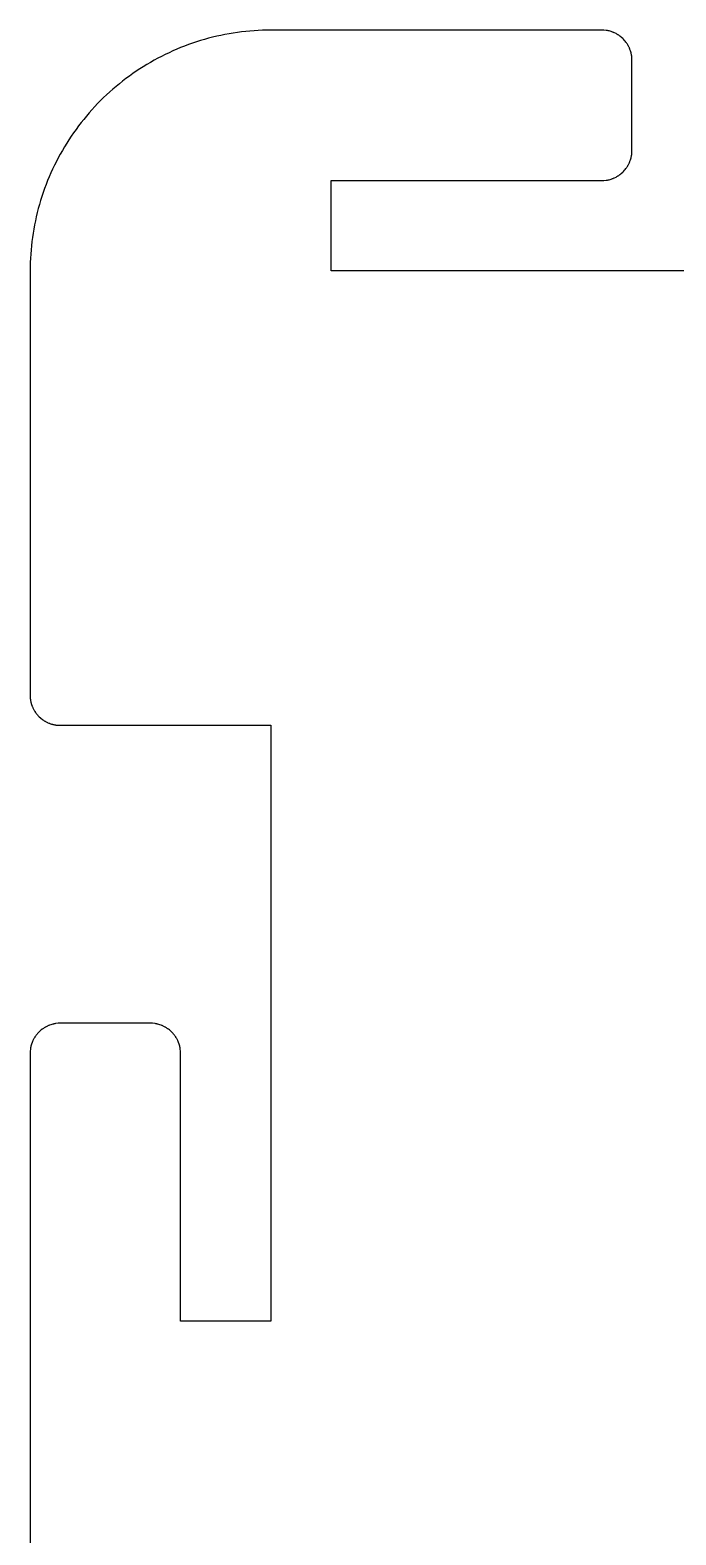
# Model space of a CAD drawing. Header units: metres. Extents: x 0 to 195, y 0 to 100.
# Drawn here: x 0 to 21.5, y 50 to 100 of the extents above; entities that cross this region are included whole.
import ezdxf

# ---------------------------------------------------------------- set-up
doc = ezdxf.new("R2010")
doc.units = ezdxf.units.M

msp = doc.modelspace()

# ---------------------------------------------------------------- linework, layer by layer
for p, q in [((8, 100), (7.86035, 99.999)), ((19.0176, 100), (8, 100)), ((19.0352, 99.999), (19.0176, 100)), ((5.26367, 99.5176), (5.13281, 99.4688)), ((5.39551, 99.5645), (5.26367, 99.5176)), ((5.52832, 99.6084), (5.39551, 99.5645)), ((5.66113, 99.6504), (5.52832, 99.6084)), ((5.79492, 99.6904), (5.66113, 99.6504)), ((5.92969, 99.7275), (5.79492, 99.6904)), ((6.06445, 99.7627), (5.92969, 99.7275)), ((6.2002, 99.7949), (6.06445, 99.7627)), ((6.33691, 99.8252), (6.2002, 99.7949)), ((6.47363, 99.8525), (6.33691, 99.8252)), ((6.61035, 99.8789), (6.47363, 99.8525)), ((6.74805, 99.9014), (6.61035, 99.8789)), ((6.88672, 99.9219), (6.74805, 99.9014)), ((7.02539, 99.9404), (6.88672, 99.9219)), ((7.16406, 99.9561), (7.02539, 99.9404)), ((7.30273, 99.9697), (7.16406, 99.9561)), ((7.44238, 99.9805), (7.30273, 99.9697)), ((7.58105, 99.9893), (7.44238, 99.9805)), ((7.7207, 99.9951), (7.58105, 99.9893)), ((7.86035, 99.999), (7.7207, 99.9951)), ((19.0527, 99.999), (19.0352, 99.999)), ((19.0693, 99.998), (19.0527, 99.999)), ((19.1396, 99.9902), (19.0693, 99.998)), ((19.1562, 99.9873), (19.1396, 99.9902)), ((19.1738, 99.9844), (19.1562, 99.9873)), ((19.1904, 99.9814), (19.1738, 99.9844)), ((19.208, 99.9785), (19.1904, 99.9814)), ((19.2246, 99.9746), (19.208, 99.9785)), ((19.2422, 99.9707), (19.2246, 99.9746)), ((19.3086, 99.9512), (19.2422, 99.9707)), ((19.3584, 99.9336), (19.3086, 99.9512)), ((19.375, 99.9268), (19.3584, 99.9336)), ((19.3906, 99.9209), (19.375, 99.9268)), ((19.4062, 99.9131), (19.3906, 99.9209)), ((19.4229, 99.9062), (19.4062, 99.9131)), ((19.4697, 99.8828), (19.4229, 99.9062)), ((19.4844, 99.875), (19.4697, 99.8828)), ((19.5, 99.8662), (19.4844, 99.875)), ((19.5146, 99.8574), (19.5, 99.8662)), ((19.5303, 99.8477), (19.5146, 99.8574)), ((19.5449, 99.8389), (19.5303, 99.8477)), ((19.5596, 99.8291), (19.5449, 99.8389)), ((19.5732, 99.8193), (19.5596, 99.8291)), ((19.5879, 99.8086), (19.5732, 99.8193)), ((19.6016, 99.7988), (19.5879, 99.8086)), ((19.6289, 99.7773), (19.6016, 99.7988)), ((19.6426, 99.7656), (19.6289, 99.7773)), ((19.6562, 99.7549), (19.6426, 99.7656)), ((19.6943, 99.7197), (19.6562, 99.7549)), ((19.7197, 99.6943), (19.6943, 99.7197)), ((19.7549, 99.6562), (19.7197, 99.6943)), ((19.7656, 99.6426), (19.7549, 99.6562)), ((19.7773, 99.6289), (19.7656, 99.6426)), ((19.7988, 99.6016), (19.7773, 99.6289)), ((19.8086, 99.5879), (19.7988, 99.6016)), ((19.8193, 99.5732), (19.8086, 99.5879)), ((19.8291, 99.5596), (19.8193, 99.5732)), ((19.8389, 99.5449), (19.8291, 99.5596)), ((19.8477, 99.5303), (19.8389, 99.5449)), ((19.8574, 99.5146), (19.8477, 99.5303)), ((19.8662, 99.5), (19.8574, 99.5146)), ((19.875, 99.4844), (19.8662, 99.5)), ((4.24414, 99.0635), (4.12109, 98.9971)), ((4.36816, 99.1279), (4.24414, 99.0635)), ((4.49316, 99.1904), (4.36816, 99.1279)), ((4.61914, 99.25), (4.49316, 99.1904)), ((4.74609, 99.3086), (4.61914, 99.25)), ((4.87402, 99.3643), (4.74609, 99.3086)), ((5.00293, 99.417), (4.87402, 99.3643)), ((5.13281, 99.4688), (5.00293, 99.417)), ((19.8828, 99.4697), (19.875, 99.4844)), ((19.9062, 99.4229), (19.8828, 99.4697)), ((19.9131, 99.4062), (19.9062, 99.4229)), ((19.9209, 99.3906), (19.9131, 99.4062)), ((19.9268, 99.375), (19.9209, 99.3906)), ((19.9336, 99.3584), (19.9268, 99.375)), ((19.9512, 99.3086), (19.9336, 99.3584)), ((19.9707, 99.2422), (19.9512, 99.3086)), ((19.9746, 99.2246), (19.9707, 99.2422)), ((19.9785, 99.208), (19.9746, 99.2246)), ((19.9814, 99.1904), (19.9785, 99.208)), ((19.9844, 99.1738), (19.9814, 99.1904)), ((19.9873, 99.1562), (19.9844, 99.1738)), ((19.9902, 99.1396), (19.9873, 99.1562)), ((19.998, 99.0693), (19.9902, 99.1396)), ((19.999, 99.0527), (19.998, 99.0693)), ((19.999, 99.0352), (19.999, 99.0527)), ((20, 99.0176), (19.999, 99.0352)), ((20, 95.9824), (20, 99.0176)), ((3.41113, 98.5527), (3.29785, 98.4717)), ((3.52637, 98.6318), (3.41113, 98.5527)), ((3.64258, 98.709), (3.52637, 98.6318)), ((3.76074, 98.7842), (3.64258, 98.709)), ((3.87988, 98.8574), (3.76074, 98.7842)), ((4, 98.9277), (3.87988, 98.8574)), ((4.12109, 98.9971), (4, 98.9277)), ((2.75195, 98.0381), (2.64648, 97.9453)), ((2.85742, 98.1279), (2.75195, 98.0381)), ((2.96582, 98.2168), (2.85742, 98.1279)), ((3.0752, 98.3037), (2.96582, 98.2168)), ((3.18555, 98.3887), (3.0752, 98.3037)), ((3.29785, 98.4717), (3.18555, 98.3887)), ((2.24512, 97.5576), (2.14941, 97.4561)), ((2.34277, 97.6572), (2.24512, 97.5576)), ((2.44238, 97.7549), (2.34277, 97.6572)), ((2.54395, 97.8506), (2.44238, 97.7549)), ((2.64648, 97.9453), (2.54395, 97.8506)), ((1.7832, 97.0342), (1.69629, 96.9248)), ((1.87207, 97.1426), (1.7832, 97.0342)), ((1.96191, 97.248), (1.87207, 97.1426)), ((2.05469, 97.3535), (1.96191, 97.248)), ((2.14941, 97.4561), (2.05469, 97.3535)), ((1.44727, 96.5889), (1.36816, 96.4736)), ((1.52832, 96.7021), (1.44727, 96.5889)), ((1.61133, 96.8145), (1.52832, 96.7021)), ((1.69629, 96.9248), (1.61133, 96.8145)), ((1.07227, 96), (1.00293, 95.8789)), ((1.14258, 96.1201), (1.07227, 96)), ((1.21582, 96.2393), (1.14258, 96.1201)), ((1.29102, 96.3574), (1.21582, 96.2393)), ((1.36816, 96.4736), (1.29102, 96.3574)), ((0.80957, 95.5068), (0.75, 95.3809)), ((0.87207, 95.6318), (0.80957, 95.5068)), ((0.936523, 95.7559), (0.87207, 95.6318)), ((1.00293, 95.8789), (0.936523, 95.7559)), ((19.8574, 95.4854), (19.8662, 95.5)), ((19.8662, 95.5), (19.875, 95.5156)), ((19.875, 95.5156), (19.8828, 95.5303)), ((19.8828, 95.5303), (19.9062, 95.5771)), ((19.9062, 95.5771), (19.9131, 95.5938)), ((19.9131, 95.5938), (19.9209, 95.6094)), ((19.9209, 95.6094), (19.9268, 95.625)), ((19.9268, 95.625), (19.9336, 95.6416)), ((19.9336, 95.6416), (19.9512, 95.6914)), ((19.9512, 95.6914), (19.9707, 95.7578)), ((19.9707, 95.7578), (19.9746, 95.7754)), ((19.9746, 95.7754), (19.9785, 95.792)), ((19.9785, 95.792), (19.9814, 95.8096)), ((19.9814, 95.8096), (19.9844, 95.8262)), ((19.9844, 95.8262), (19.9873, 95.8438)), ((19.9873, 95.8438), (19.9902, 95.8604)), ((19.9902, 95.8604), (19.998, 95.9307)), ((19.998, 95.9307), (19.999, 95.9473)), ((19.999, 95.9648), (20, 95.9824)), ((19.999, 95.9473), (19.999, 95.9648)), ((0.635742, 95.126), (0.583008, 94.9971)), ((0.691406, 95.2539), (0.635742, 95.126)), ((0.75, 95.3809), (0.691406, 95.2539)), ((10, 92), (10, 95)), ((10, 95), (19.0176, 95)), ((19.0176, 95), (19.0352, 95.001)), ((19.0352, 95.001), (19.0527, 95.001)), ((19.0527, 95.001), (19.0693, 95.002)), ((19.0693, 95.002), (19.1396, 95.0098)), ((19.1396, 95.0098), (19.1562, 95.0127)), ((19.1562, 95.0127), (19.1738, 95.0156)), ((19.1738, 95.0156), (19.1904, 95.0186)), ((19.1904, 95.0186), (19.208, 95.0215)), ((19.208, 95.0215), (19.2246, 95.0254)), ((19.2246, 95.0254), (19.2422, 95.0293)), ((19.2422, 95.0293), (19.3086, 95.0488)), ((19.3086, 95.0488), (19.3584, 95.0664)), ((19.3584, 95.0664), (19.375, 95.0732)), ((19.375, 95.0732), (19.3906, 95.0791)), ((19.3906, 95.0791), (19.4062, 95.0869)), ((19.4062, 95.0869), (19.4229, 95.0938)), ((19.4229, 95.0938), (19.4697, 95.1172)), ((19.4697, 95.1172), (19.4844, 95.125)), ((19.4844, 95.125), (19.5, 95.1338)), ((19.5, 95.1338), (19.5146, 95.1426)), ((19.5146, 95.1426), (19.5303, 95.1523)), ((19.5303, 95.1523), (19.5449, 95.1611)), ((19.5449, 95.1611), (19.5596, 95.1709)), ((19.5596, 95.1709), (19.5732, 95.1807)), ((19.5732, 95.1807), (19.5879, 95.1914)), ((19.5879, 95.1914), (19.6016, 95.2012)), ((19.6016, 95.2012), (19.6289, 95.2227)), ((19.6289, 95.2227), (19.6426, 95.2344)), ((19.6426, 95.2344), (19.6562, 95.2451)), ((19.6562, 95.2451), (19.6943, 95.2803)), ((19.6943, 95.2803), (19.7197, 95.3057)), ((19.7197, 95.3057), (19.7549, 95.3438)), ((19.7549, 95.3438), (19.7656, 95.3574)), ((19.7656, 95.3574), (19.7773, 95.3711)), ((19.7773, 95.3711), (19.7988, 95.3984)), ((19.7988, 95.3984), (19.8086, 95.4121)), ((19.8086, 95.4121), (19.8193, 95.4268)), ((19.8193, 95.4268), (19.8291, 95.4404)), ((19.8291, 95.4404), (19.8389, 95.4551)), ((19.8389, 95.4551), (19.8477, 95.4697)), ((19.8477, 95.4697), (19.8574, 95.4854)), ((0.435547, 94.6045), (0.391602, 94.4717)), ((0.482422, 94.7363), (0.435547, 94.6045)), ((0.53125, 94.8672), (0.482422, 94.7363)), ((0.583008, 94.9971), (0.53125, 94.8672)), ((0.272461, 94.0703), (0.237305, 93.9355)), ((0.30957, 94.2051), (0.272461, 94.0703)), ((0.349609, 94.3389), (0.30957, 94.2051)), ((0.391602, 94.4717), (0.349609, 94.3389)), ((0.147461, 93.5264), (0.121094, 93.3896)), ((0.174805, 93.6631), (0.147461, 93.5264)), ((0.205078, 93.7998), (0.174805, 93.6631)), ((0.237305, 93.9355), (0.205078, 93.7998)), ((0.078125, 93.1133), (0.05957, 92.9746)), ((0.098633, 93.252), (0.078125, 93.1133)), ((0.121094, 93.3896), (0.098633, 93.252)), ((0.019531, 92.5576), (0.010742, 92.4189)), ((0.030273, 92.6973), (0.019531, 92.5576)), ((0.043945, 92.8359), (0.030273, 92.6973)), ((0.05957, 92.9746), (0.043945, 92.8359)), ((0.000977, 92.1396), (0, 92)), ((0, 92), (0, 77.8828)), ((0.004883, 92.2793), (0.000977, 92.1396)), ((0.010742, 92.4189), (0.004883, 92.2793)), ((30, 92), (10, 92)), ((0, 77.8828), (0.000977, 77.8652)), ((0.000977, 77.8652), (0.000977, 77.8477)), ((0.000977, 77.8477), (0.001953, 77.8301)), ((0.001953, 77.8301), (0.003906, 77.8125)), ((0.003906, 77.8125), (0.005859, 77.7959)), ((0.005859, 77.7959), (0.009766, 77.7607)), ((0.009766, 77.7607), (0.012695, 77.7432)), ((0.012695, 77.7432), (0.015625, 77.7266)), ((0.015625, 77.7266), (0.018555, 77.709)), ((0.018555, 77.709), (0.021484, 77.6924)), ((0.021484, 77.6924), (0.025391, 77.6748)), ((0.025391, 77.6748), (0.029297, 77.6582)), ((0.029297, 77.6582), (0.03418, 77.6416)), ((0.03418, 77.6416), (0.039062, 77.624)), ((0.039062, 77.624), (0.048828, 77.5908)), ((0.048828, 77.5908), (0.060547, 77.5576)), ((0.060547, 77.5576), (0.066406, 77.542)), ((0.066406, 77.542), (0.073242, 77.5254)), ((0.073242, 77.5254), (0.079102, 77.5088)), ((0.079102, 77.5088), (0.086914, 77.4932)), ((0.086914, 77.4932), (0.09375, 77.4775)), ((0.09375, 77.4775), (0.125, 77.415)), ((0.125, 77.415), (0.133789, 77.4004)), ((0.133789, 77.4004), (0.142578, 77.3848)), ((0.142578, 77.3848), (0.152344, 77.3701)), ((0.152344, 77.3701), (0.161133, 77.3555)), ((0.161133, 77.3555), (0.180664, 77.3262)), ((0.180664, 77.3262), (0.191406, 77.3125)), ((0.191406, 77.3125), (0.201172, 77.2979)), ((0.201172, 77.2979), (0.222656, 77.2705)), ((0.222656, 77.2705), (0.234375, 77.2568)), ((0.234375, 77.2568), (0.245117, 77.2441)), ((0.245117, 77.2441), (0.256836, 77.2305)), ((0.256836, 77.2305), (0.280273, 77.2051)), ((0.280273, 77.2051), (0.292969, 77.1934)), ((0.292969, 77.1934), (0.305664, 77.1807)), ((0.305664, 77.1807), (0.34375, 77.1455)), ((0.34375, 77.1455), (0.357422, 77.1338)), ((0.357422, 77.1338), (0.412109, 77.0908)), ((0.412109, 77.0908), (0.426758, 77.0811)), ((0.426758, 77.0811), (0.44043, 77.0713)), ((0.44043, 77.0713), (0.469727, 77.0518)), ((0.469727, 77.0518), (0.485352, 77.043)), ((0.485352, 77.043), (0.5, 77.0342)), ((0.5, 77.0342), (0.515625, 77.0254)), ((0.515625, 77.0254), (0.530273, 77.0166)), ((0.530273, 77.0166), (0.561523, 77.001)), ((0.561523, 77.001), (0.577148, 76.9941)), ((0.577148, 76.9941), (0.59375, 76.9863)), ((0.59375, 76.9863), (0.625, 76.9727)), ((0.625, 76.9727), (0.641602, 76.9668)), ((0.641602, 76.9668), (0.658203, 76.96)), ((0.658203, 76.96), (0.674805, 76.9541)), ((0.674805, 76.9541), (0.691406, 76.9492)), ((0.691406, 76.9492), (0.708008, 76.9434)), ((0.708008, 76.9434), (0.741211, 76.9336)), ((0.741211, 76.9336), (0.757812, 76.9297)), ((0.757812, 76.9297), (0.775391, 76.9258)), ((0.775391, 76.9258), (0.791992, 76.9219)), ((0.791992, 76.9219), (0.80957, 76.918)), ((0.80957, 76.918), (0.826172, 76.915)), ((0.826172, 76.915), (0.84375, 76.9121)), ((0.84375, 76.9121), (0.860352, 76.9102)), ((0.860352, 76.9102), (0.87793, 76.9072)), ((0.87793, 76.9072), (0.913086, 76.9033)), ((0.913086, 76.9033), (0.930664, 76.9023)), ((0.930664, 76.9023), (0.947266, 76.9014)), ((0.947266, 76.9014), (0.964844, 76.9004)), ((0.964844, 76.9004), (8, 76.9004)), ((8, 76.9004), (8, 57.0996)), ((0.982422, 67), (0.964844, 66.999)), ((4.01758, 67), (0.982422, 67)), ((4.03516, 66.999), (4.01758, 67)), ((0.133789, 66.5), (0.125, 66.4844)), ((0.142578, 66.5146), (0.133789, 66.5)), ((0.152344, 66.5303), (0.142578, 66.5146)), ((0.161133, 66.5449), (0.152344, 66.5303)), ((0.170898, 66.5596), (0.161133, 66.5449)), ((0.180664, 66.5732), (0.170898, 66.5596)), ((0.191406, 66.5879), (0.180664, 66.5732)), ((0.201172, 66.6016), (0.191406, 66.5879)), ((0.222656, 66.6289), (0.201172, 66.6016)), ((0.234375, 66.6426), (0.222656, 66.6289)), ((0.245117, 66.6562), (0.234375, 66.6426)), ((0.280273, 66.6943), (0.245117, 66.6562)), ((0.305664, 66.7197), (0.280273, 66.6943)), ((0.34375, 66.7549), (0.305664, 66.7197)), ((0.357422, 66.7656), (0.34375, 66.7549)), ((0.371094, 66.7773), (0.357422, 66.7656)), ((0.398438, 66.7988), (0.371094, 66.7773)), ((0.412109, 66.8086), (0.398438, 66.7988)), ((0.426758, 66.8193), (0.412109, 66.8086)), ((0.44043, 66.8291), (0.426758, 66.8193)), ((0.455078, 66.8389), (0.44043, 66.8291)), ((0.469727, 66.8477), (0.455078, 66.8389)), ((0.485352, 66.8574), (0.469727, 66.8477)), ((0.5, 66.8662), (0.485352, 66.8574)), ((0.515625, 66.875), (0.5, 66.8662)), ((0.530273, 66.8828), (0.515625, 66.875)), ((0.577148, 66.9062), (0.530273, 66.8828)), ((0.59375, 66.9131), (0.577148, 66.9062)), ((0.609375, 66.9209), (0.59375, 66.9131)), ((0.625, 66.9268), (0.609375, 66.9209)), ((0.641602, 66.9336), (0.625, 66.9268)), ((0.691406, 66.9512), (0.641602, 66.9336)), ((0.757812, 66.9707), (0.691406, 66.9512)), ((0.775391, 66.9746), (0.757812, 66.9707)), ((0.791992, 66.9785), (0.775391, 66.9746)), ((0.80957, 66.9814), (0.791992, 66.9785)), ((0.826172, 66.9844), (0.80957, 66.9814)), ((0.84375, 66.9873), (0.826172, 66.9844)), ((0.860352, 66.9902), (0.84375, 66.9873)), ((0.930664, 66.998), (0.860352, 66.9902)), ((0.947266, 66.999), (0.930664, 66.998)), ((0.964844, 66.999), (0.947266, 66.999)), ((4.05273, 66.999), (4.03516, 66.999)), ((4.06934, 66.998), (4.05273, 66.999)), ((4.13965, 66.9902), (4.06934, 66.998)), ((4.15625, 66.9873), (4.13965, 66.9902)), ((4.17383, 66.9844), (4.15625, 66.9873)), ((4.19043, 66.9814), (4.17383, 66.9844)), ((4.20801, 66.9785), (4.19043, 66.9814)), ((4.22461, 66.9746), (4.20801, 66.9785)), ((4.24219, 66.9707), (4.22461, 66.9746)), ((4.30859, 66.9512), (4.24219, 66.9707)), ((4.3584, 66.9336), (4.30859, 66.9512)), ((4.375, 66.9268), (4.3584, 66.9336)), ((4.39062, 66.9209), (4.375, 66.9268)), ((4.40625, 66.9131), (4.39062, 66.9209)), ((4.42285, 66.9062), (4.40625, 66.9131)), ((4.46973, 66.8828), (4.42285, 66.9062)), ((4.48438, 66.875), (4.46973, 66.8828)), ((4.5, 66.8662), (4.48438, 66.875)), ((4.51465, 66.8574), (4.5, 66.8662)), ((4.53027, 66.8477), (4.51465, 66.8574)), ((4.54492, 66.8389), (4.53027, 66.8477)), ((4.55957, 66.8291), (4.54492, 66.8389)), ((4.57324, 66.8193), (4.55957, 66.8291)), ((4.58789, 66.8086), (4.57324, 66.8193)), ((4.60156, 66.7988), (4.58789, 66.8086)), ((4.62891, 66.7773), (4.60156, 66.7988)), ((4.64258, 66.7656), (4.62891, 66.7773)), ((4.65625, 66.7549), (4.64258, 66.7656)), ((4.69434, 66.7197), (4.65625, 66.7549)), ((4.71973, 66.6943), (4.69434, 66.7197)), ((4.75488, 66.6562), (4.71973, 66.6943)), ((4.76562, 66.6426), (4.75488, 66.6562)), ((4.77734, 66.6289), (4.76562, 66.6426)), ((4.79883, 66.6016), (4.77734, 66.6289)), ((4.80859, 66.5879), (4.79883, 66.6016)), ((4.81934, 66.5732), (4.80859, 66.5879)), ((4.8291, 66.5596), (4.81934, 66.5732)), ((4.83887, 66.5449), (4.8291, 66.5596)), ((4.84766, 66.5303), (4.83887, 66.5449)), ((4.85742, 66.5146), (4.84766, 66.5303)), ((4.86621, 66.5), (4.85742, 66.5146)), ((4.875, 66.4844), (4.86621, 66.5)), ((0.000977, 66.0352), (0, 66.0176)), ((0, 66.0176), (0, 31.9824)), ((0.001953, 66.0693), (0.000977, 66.0527)), ((0.000977, 66.0527), (0.000977, 66.0352)), ((0.009766, 66.1396), (0.001953, 66.0693)), ((0.012695, 66.1562), (0.009766, 66.1396)), ((0.015625, 66.1738), (0.012695, 66.1562)), ((0.018555, 66.1904), (0.015625, 66.1738)), ((0.021484, 66.208), (0.018555, 66.1904)), ((0.025391, 66.2246), (0.021484, 66.208)), ((0.029297, 66.2422), (0.025391, 66.2246)), ((0.048828, 66.3086), (0.029297, 66.2422)), ((0.066406, 66.3584), (0.048828, 66.3086)), ((0.073242, 66.375), (0.066406, 66.3584)), ((0.079102, 66.3906), (0.073242, 66.375)), ((0.086914, 66.4062), (0.079102, 66.3906)), ((0.09375, 66.4229), (0.086914, 66.4062)), ((0.117188, 66.4697), (0.09375, 66.4229)), ((0.125, 66.4844), (0.117188, 66.4697)), ((4.88281, 66.4697), (4.875, 66.4844)), ((4.90625, 66.4229), (4.88281, 66.4697)), ((4.91309, 66.4062), (4.90625, 66.4229)), ((4.9209, 66.3906), (4.91309, 66.4062)), ((4.92676, 66.375), (4.9209, 66.3906)), ((4.93359, 66.3584), (4.92676, 66.375)), ((4.95117, 66.3086), (4.93359, 66.3584)), ((4.9707, 66.2422), (4.95117, 66.3086)), ((4.97461, 66.2246), (4.9707, 66.2422)), ((4.97852, 66.208), (4.97461, 66.2246)), ((4.98145, 66.1904), (4.97852, 66.208)), ((4.98438, 66.1738), (4.98145, 66.1904)), ((4.9873, 66.1562), (4.98438, 66.1738)), ((4.99023, 66.1396), (4.9873, 66.1562)), ((4.99805, 66.0693), (4.99023, 66.1396)), ((4.99902, 66.0527), (4.99805, 66.0693)), ((4.99902, 66.0352), (4.99902, 66.0527)), ((5, 66.0176), (4.99902, 66.0352)), ((5, 57.0996), (5, 66.0176)), ((8, 57.0996), (5, 57.0996))]:
    msp.add_line(p, q)

doc.saveas('drawing.dxf')
